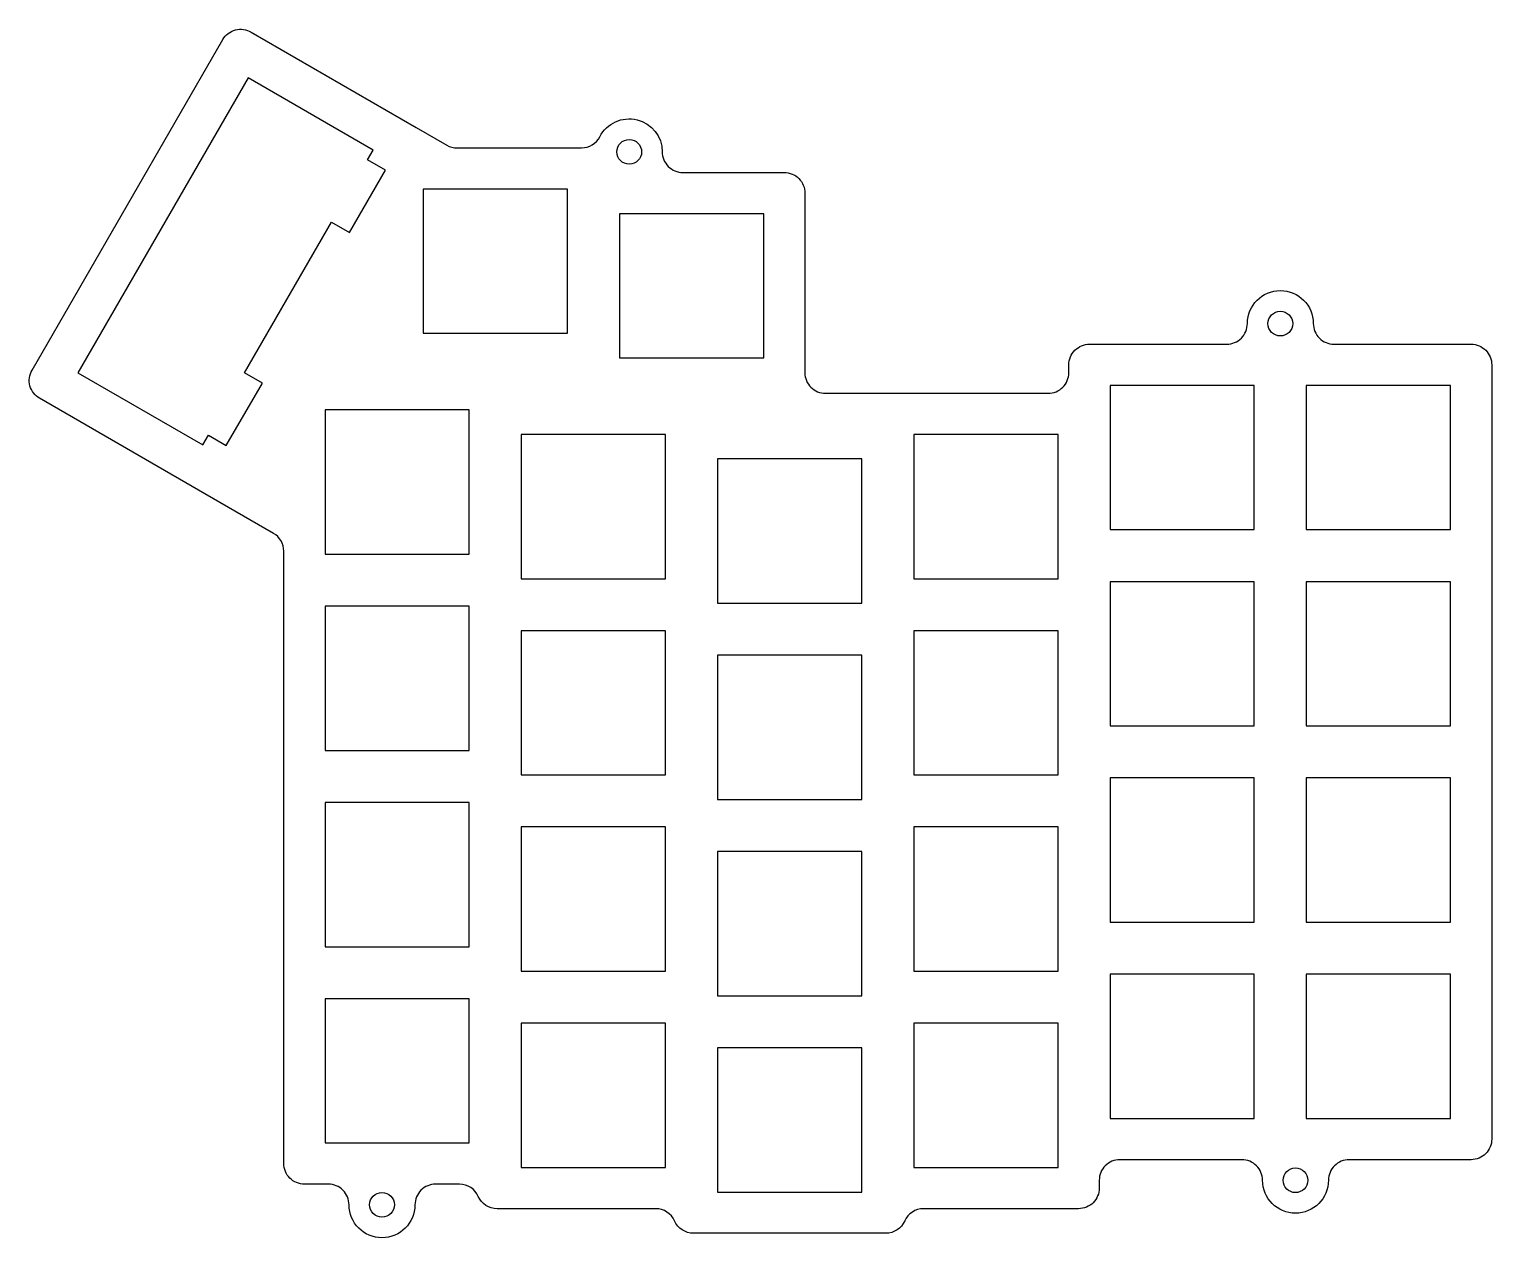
# Model space of a CAD drawing. Header units: millimetres. Extents: x -138 to 4, y -11 to 106.
import ezdxf

# ---------------------------------------------------------------- set-up
doc = ezdxf.new("R2010")
doc.units = ezdxf.units.MM
doc.layers.get('0').update_dxf_attribs({"linetype": 'CONTINUOUS'})

msp = doc.modelspace()

# ---------------------------------------------------------------- linework, layer by layer
msp.add_lwpolyline([(-92.76, -8.57, -0.296798), (-94.59, -7.38, 0.296798), (-96.42, -6.19), (-98.74, -6.19, 0.414214), (-100.74, -8.19, -1), (-107.14, -8.19, 0.414214), (-109.14, -6.19), (-111.47, -6.19, -0.414214), (-113.47, -4.19), (-113.47, 55.25, 0.267951), (-114.47, 56.98), (-121.14, 60.83), (-137.18, 70.09, -0.414218), (-137.91, 72.82), (-119.39, 104.91, -0.414219), (-116.65, 105.64), (-100.61, 96.38), (-97.64, 94.66, 0.131654), (-96.64, 94.4), (-84.57, 94.4, 0.280613), (-82.79, 95.48, -0.786211), (-76.74, 94.01, 0.414214), (-74.74, 92.01), (-64.89, 92.01, -0.414214), (-62.89, 90.01), (-62.89, 72.58, 0.414214), (-60.89, 70.58), (-39.27, 70.58, 0.414214), (-37.27, 72.58), (-37.27, 73.34, -0.414214), (-35.27, 75.34), (-21.94, 75.34, 0.414214), (-19.94, 77.34, -1), (-13.54, 77.34, 0.414214), (-11.54, 75.34), (1.78, 75.34, -0.414214), (3.78, 73.34), (3.78, -1.81, -0.414214), (1.78, -3.81), (-10.07, -3.81, 0.414214), (-12.07, -5.81, -1), (-18.47, -5.81, 0.414214), (-20.47, -3.81), (-32.32, -3.81, 0.414214), (-34.32, -5.81), (-34.32, -6.57, -0.414214), (-36.32, -8.57), (-51.37, -8.57, 0.29681), (-53.2, -9.76, -0.29681), (-55.03, -10.95), (-73.71, -10.95, -0.29681), (-75.54, -9.76, 0.29681), (-77.37, -8.57)], format="xyb", close=True)
for points in [[(-121.32, 65.56), (-120.78, 66.5), (-119.05, 65.5), (-115.55, 71.56), (-117.28, 72.56), (-108.84, 87.17), (-107.11, 86.17), (-103.61, 92.24), (-105.34, 93.24), (-104.8, 94.18), (-116.92, 101.18), (-133.45, 72.56)], [(-99.94, 90.4), (-99.94, 76.4), (-85.94, 76.4), (-85.94, 90.4)], [(-66.89, 88.01), (-80.89, 88.01), (-80.89, 74.01), (-66.89, 74.01)], [(-19.27, 57.34), (-19.27, 71.34), (-33.27, 71.34), (-33.27, 57.34)], [(-0.22, 57.34), (-0.22, 71.34), (-14.22, 71.34), (-14.22, 57.34)], [(-109.47, 68.96), (-109.47, 54.96), (-95.47, 54.96), (-95.47, 68.96)], [(-76.42, 66.58), (-90.42, 66.58), (-90.42, 52.58), (-76.42, 52.58)], [(-38.32, 52.58), (-38.32, 66.58), (-52.32, 66.58), (-52.32, 52.58)], [(-71.37, 50.2), (-57.37, 50.2), (-57.37, 64.2), (-71.37, 64.2)], [(-33.27, 38.29), (-19.27, 38.29), (-19.27, 52.29), (-33.27, 52.29)], [(-0.22, 38.29), (-0.22, 52.29), (-14.22, 52.29), (-14.22, 38.29)], [(-95.47, 35.91), (-95.47, 49.91), (-109.47, 49.91), (-109.47, 35.91)], [(-76.42, 47.53), (-90.42, 47.53), (-90.42, 33.53), (-76.42, 33.53)], [(-52.32, 33.53), (-38.32, 33.53), (-38.32, 47.53), (-52.32, 47.53)], [(-71.37, 31.15), (-57.37, 31.15), (-57.37, 45.15), (-71.37, 45.15)], [(-19.27, 33.24), (-33.27, 33.24), (-33.27, 19.24), (-19.27, 19.24)], [(-14.22, 33.24), (-14.22, 19.24), (-0.22, 19.24), (-0.22, 33.24)], [(-95.47, 16.86), (-95.47, 30.86), (-109.47, 30.86), (-109.47, 16.86)], [(-76.42, 28.48), (-90.42, 28.48), (-90.42, 14.48), (-76.42, 14.48)], [(-38.32, 14.48), (-38.32, 28.48), (-52.32, 28.48), (-52.32, 14.48)], [(-71.37, 12.1), (-57.37, 12.1), (-57.37, 26.1), (-71.37, 26.1)], [(-33.27, 0.19), (-19.27, 0.19), (-19.27, 14.19), (-33.27, 14.19)], [(-14.22, 14.19), (-14.22, 0.19), (-0.22, 0.19), (-0.22, 14.19)], [(-95.47, -2.19), (-95.47, 11.81), (-109.47, 11.81), (-109.47, -2.19)], [(-76.42, -4.57), (-76.42, 9.43), (-90.42, 9.43), (-90.42, -4.57)], [(-38.32, 9.43), (-52.32, 9.43), (-52.32, -4.57), (-38.32, -4.57)], [(-57.37, 7.05), (-71.37, 7.05), (-71.37, -6.95), (-57.37, -6.95)]]:
    msp.add_lwpolyline(points, close=True)
for centre in [(-79.94, 94.01), (-16.74, 77.34), (-15.27, -5.81), (-103.94, -8.19)]:
    msp.add_circle(centre, 1.2)

doc.saveas('drawing.dxf')
